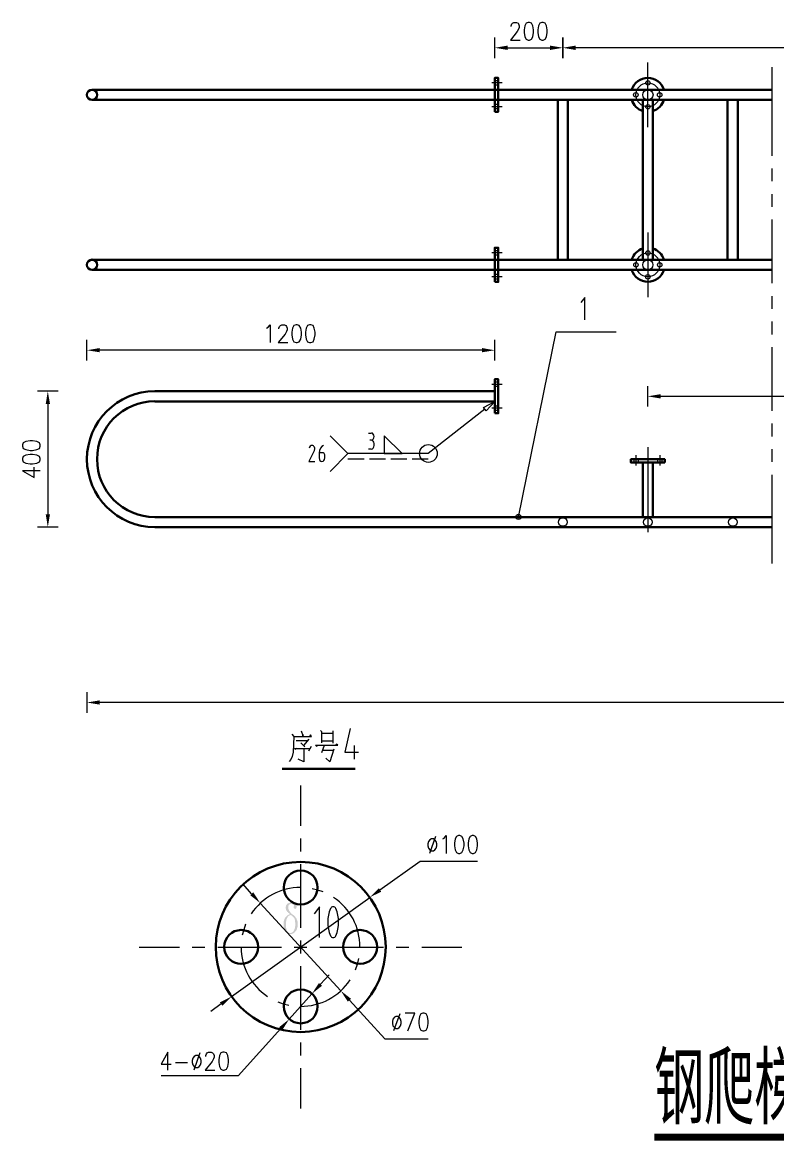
# Model space of a CAD drawing. Header units: millimetres. Extents: x -1443632 to -1307761, y 1430256 to 1527696.
# Drawn here: x -1440177 to -1437958, y 1486296 to 1489585 of the extents above; entities that cross this region are included whole.
import ezdxf

# ---------------------------------------------------------------- set-up
doc = ezdxf.new("R2010")
doc.units = ezdxf.units.MM
doc.header["$LTSCALE"] = 10
for name, color, linetype in [('PDF_0', 7, 'CONTINUOUS'), ('PDF_3中心线层', 7, 'CONTINUOUS'), ('PDF_4虚线层', 7, 'CONTINUOUS'), ('PDF_6文字层', 7, 'CONTINUOUS'), ('PDF_7标注层', 7, 'CONTINUOUS'), ('PDF_8符号标注层', 7, 'CONTINUOUS'), ('PDF_9双点划线层', 7, 'CONTINUOUS'), ('PUB_TEXT', 7, 'CONTINUOUS'), ('W-STEEL_FRAME钢架', 3, 'CONTINUOUS')]:
    doc.layers.add(name, color=color, linetype=linetype)
doc.styles.get("Standard").update_dxf_attribs({"font": 'tssdeng.shx', "width": 0.7, "bigfont": 'hztxt.shx'})

msp = doc.modelspace()

# ---------------------------------------------------------------- hatches: boundary and pattern name
at = {"layer": 'PDF_6文字层', "transparency": 33554559}
h = msp.add_hatch(color=256, dxfattribs=at)
h.paths.add_polyline_path([(-1439389.4, 1486962.7), (-1439390.6, 1486963.5), (-1439391.9, 1486964.8), (-1439393.2, 1486965.6), (-1439394.5, 1486966.5), (-1439395.3, 1486967.8), (-1439396.2, 1486968.6), (-1439397.4, 1486969.5), (-1439397.9, 1486970.3), (-1439398.7, 1486971.6), (-1439399.6, 1486972.4), (-1439400, 1486973.3), (-1439400.4, 1486974.1), (-1439400.8, 1486975), (-1439401.3, 1486976.3), (-1439401.7, 1486977.1), (-1439401.7, 1486978), (-1439402.1, 1486978.8), (-1439402.1, 1486979.2), (-1439402.1, 1486980.5), (-1439402.1, 1486982.2), (-1439402.1, 1486983.5), (-1439401.7, 1486984.8), (-1439401.7, 1486986), (-1439401.3, 1486986.9), (-1439400.8, 1486988.2), (-1439400, 1486989.4), (-1439399.6, 1486990.3), (-1439398.7, 1486991.1), (-1439397.9, 1486992), (-1439397, 1486992.8), (-1439396.6, 1486993.3), (-1439395.7, 1486994.1), (-1439394.5, 1486994.5), (-1439393.6, 1486994.9), (-1439392.8, 1486995.4), (-1439391.5, 1486995.4), (-1439390.6, 1486995.8), (-1439389.4, 1486995.8), (-1439388.1, 1486995.8), (-1439386.8, 1486995.8), (-1439385.5, 1486995.8), (-1439385.5, 1486995.8), (-1439384.3, 1486995.8), (-1439383, 1486995.8), (-1439381.7, 1486995.4), (-1439380.4, 1486995.4), (-1439379.2, 1486994.9), (-1439378.3, 1486994.5), (-1439377, 1486994.1), (-1439376.2, 1486993.7), (-1439375.3, 1486993.3), (-1439374.5, 1486992.8), (-1439373.6, 1486992.4), (-1439373.6, 1486992), (-1439372.4, 1486991.1), (-1439371.5, 1486989.9), (-1439371.1, 1486989), (-1439370.7, 1486987.7), (-1439370.2, 1486986.5), (-1439369.8, 1486985.6), (-1439369.8, 1486984.8), (-1439370.2, 1486983.5), (-1439370.7, 1486981.8), (-1439371.1, 1486980.9), (-1439371.5, 1486979.7), (-1439372.4, 1486978.8), (-1439372.8, 1486978.8), (-1439373.6, 1486978.4), (-1439374.5, 1486978), (-1439375.8, 1486978.4), (-1439376.6, 1486978.8), (-1439377.5, 1486979.7), (-1439377.5, 1486979.7), (-1439378.3, 1486980.5), (-1439378.7, 1486981.8), (-1439379.2, 1486982.6), (-1439378.7, 1486983.9), (-1439378.3, 1486985.2), (-1439377.9, 1486986), (-1439377.5, 1486986.9), (-1439377.5, 1486987.7), (-1439377.9, 1486988.6), (-1439378.3, 1486989), (-1439378.7, 1486989.9), (-1439379.6, 1486990.7), (-1439380.9, 1486991.1), (-1439382.1, 1486991.6), (-1439383.4, 1486992), (-1439384.7, 1486992.4), (-1439386, 1486992.4), (-1439386.8, 1486992.4), (-1439388.1, 1486992.4), (-1439388.9, 1486992), (-1439389.8, 1486991.6), (-1439391.1, 1486991.1), (-1439391.5, 1486990.7), (-1439392.3, 1486989.9), (-1439393.2, 1486989), (-1439393.6, 1486988.2), (-1439394, 1486987.7), (-1439394.5, 1486986.5), (-1439394.9, 1486985.6), (-1439394.9, 1486984.3), (-1439394.9, 1486983.5), (-1439394.9, 1486982.2), (-1439394.9, 1486980.9), (-1439394.9, 1486979.7), (-1439394.5, 1486978.4), (-1439394, 1486977.5), (-1439393.6, 1486976.3), (-1439392.8, 1486974.6), (-1439392.3, 1486973.3), (-1439391.5, 1486972), (-1439390.6, 1486970.7), (-1439389.8, 1486969.5), (-1439388.9, 1486968.2), (-1439388.1, 1486967.3), (-1439387.2, 1486966.1), (-1439386.4, 1486965.2), (-1439385.5, 1486964.4), (-1439384.7, 1486963.5), (-1439383.8, 1486962.7), (-1439383, 1486962.2), (-1439382.1, 1486961.4), (-1439381.3, 1486961), (-1439380.4, 1486960.5), (-1439380.4, 1486960.5), (-1439379.6, 1486959.7), (-1439378.7, 1486959.3), (-1439377.9, 1486958.4), (-1439377, 1486957.6), (-1439376.2, 1486956.7), (-1439375.3, 1486955.9), (-1439374.5, 1486955), (-1439373.6, 1486954.2), (-1439373.2, 1486952.9), (-1439372.4, 1486952), (-1439371.5, 1486950.8), (-1439370.7, 1486949.9), (-1439370.2, 1486948.6), (-1439369.8, 1486947.8), (-1439369.4, 1486946.5), (-1439369, 1486945.7), (-1439368.5, 1486944.4), (-1439368.1, 1486943.1), (-1439367.7, 1486941.8), (-1439367.3, 1486940.6), (-1439367.3, 1486939.3), (-1439367.3, 1486938), (-1439366.8, 1486936.3), (-1439366.8, 1486935), (-1439366.8, 1486933.3), (-1439366.8, 1486932.1), (-1439366.8, 1486930.8), (-1439366.8, 1486929.5), (-1439366.8, 1486927.8), (-1439367.3, 1486926.5), (-1439367.3, 1486925.3), (-1439367.7, 1486924), (-1439368.1, 1486922.7), (-1439368.5, 1486921.4), (-1439368.5, 1486920.2), (-1439369, 1486918.9), (-1439369.8, 1486917.6), (-1439370.2, 1486916.3), (-1439370.7, 1486915.5), (-1439371.5, 1486914.2), (-1439371.9, 1486913.4), (-1439372.8, 1486912.5), (-1439373.6, 1486911.7), (-1439373.6, 1486911.7), (-1439374.5, 1486910.4), (-1439375.3, 1486909.5), (-1439376.2, 1486908.7), (-1439377, 1486907.8), (-1439377.9, 1486907.4), (-1439378.7, 1486906.6), (-1439379.6, 1486906.1), (-1439380.9, 1486905.7), (-1439381.7, 1486905.3), (-1439382.6, 1486904.9), (-1439383.8, 1486904.4), (-1439384.7, 1486904), (-1439386, 1486904), (-1439386.8, 1486904), (-1439388.1, 1486903.6), (-1439388.5, 1486903.6), (-1439389.8, 1486903.6), (-1439391.1, 1486904), (-1439391.9, 1486904), (-1439393.2, 1486904.4), (-1439394, 1486904.4), (-1439395.3, 1486904.9), (-1439396.2, 1486905.3), (-1439397, 1486906.1), (-1439398.3, 1486906.6), (-1439399.1, 1486907), (-1439400, 1486907.8), (-1439400.8, 1486908.7), (-1439401.3, 1486909.5), (-1439402.1, 1486910.4), (-1439403, 1486911.7), (-1439403.4, 1486912.1), (-1439403.8, 1486912.9), (-1439404.7, 1486914.2), (-1439405.1, 1486915.1), (-1439405.9, 1486916.3), (-1439406.4, 1486917.2), (-1439406.8, 1486918.5), (-1439407.2, 1486919.7), (-1439407.6, 1486921), (-1439407.6, 1486922.3), (-1439408.1, 1486923.6), (-1439408.1, 1486924.8), (-1439408.5, 1486926.1), (-1439408.5, 1486927.4), (-1439408.5, 1486929.1), (-1439408.5, 1486930.4), (-1439408.5, 1486932.1), (-1439408.5, 1486932.5), (-1439408.5, 1486934.2), (-1439408.5, 1486935.5), (-1439408.5, 1486937.2), (-1439408.5, 1486938.4), (-1439408.1, 1486939.7), (-1439408.1, 1486941.4), (-1439407.6, 1486942.7), (-1439407.2, 1486944), (-1439406.8, 1486945.2), (-1439406.4, 1486946.5), (-1439405.9, 1486947.4), (-1439405.5, 1486948.6), (-1439405.1, 1486949.9), (-1439404.2, 1486950.8), (-1439403.8, 1486951.6), (-1439403.4, 1486952.5), (-1439402.5, 1486953.7), (-1439401.7, 1486954.6), (-1439400.8, 1486955.4), (-1439400, 1486956.3), (-1439399.1, 1486957.1), (-1439398.3, 1486958), (-1439397.4, 1486958.8), (-1439396.6, 1486959.3), (-1439395.7, 1486960.1), (-1439394.9, 1486960.5), (-1439393.6, 1486961), (-1439392.8, 1486961.4), (-1439391.5, 1486961.8), (-1439390.6, 1486962.2), (-1439389.4, 1486962.7)], flags=0)
h.paths.add_polyline_path([(-1439386.8, 1486959.7), (-1439388.1, 1486959.7), (-1439389.4, 1486959.3), (-1439390.6, 1486958.8), (-1439391.5, 1486958.4), (-1439392.3, 1486958), (-1439393.6, 1486957.6), (-1439394.5, 1486956.7), (-1439395.3, 1486955.9), (-1439395.7, 1486955), (-1439396.6, 1486954.2), (-1439397, 1486953.3), (-1439397.4, 1486952.5), (-1439397.9, 1486951.6), (-1439398.3, 1486950.8), (-1439398.7, 1486949.9), (-1439399.1, 1486948.6), (-1439399.6, 1486947.8), (-1439400, 1486946.5), (-1439400.4, 1486945.2), (-1439400.4, 1486944), (-1439400.8, 1486942.3), (-1439400.8, 1486941), (-1439401.3, 1486939.3), (-1439401.3, 1486938), (-1439401.3, 1486936.3), (-1439401.7, 1486934.6), (-1439401.7, 1486933.8), (-1439401.7, 1486932.1), (-1439401.7, 1486930.4), (-1439401.7, 1486928.7), (-1439401.3, 1486927), (-1439401.3, 1486925.7), (-1439401.3, 1486924.4), (-1439401.3, 1486922.7), (-1439400.8, 1486921.4), (-1439400.8, 1486920.2), (-1439400.4, 1486918.9), (-1439400, 1486918), (-1439399.6, 1486916.8), (-1439399.1, 1486915.9), (-1439398.7, 1486914.6), (-1439398.3, 1486913.8), (-1439398.3, 1486913.8), (-1439397.9, 1486912.5), (-1439397, 1486911.7), (-1439396.2, 1486910.4), (-1439395.7, 1486909.5), (-1439394.9, 1486909.1), (-1439394, 1486908.3), (-1439392.8, 1486907.8), (-1439391.9, 1486907.4), (-1439391.1, 1486907), (-1439389.8, 1486907), (-1439388.9, 1486907), (-1439388.1, 1486907), (-1439387.2, 1486907.4), (-1439386, 1486907.4), (-1439384.7, 1486907.8), (-1439383.8, 1486908.3), (-1439383, 1486908.7), (-1439382.1, 1486909.5), (-1439381.3, 1486910), (-1439380.4, 1486910.8), (-1439379.6, 1486911.7), (-1439378.7, 1486912.9), (-1439378.3, 1486913.8), (-1439377.9, 1486914.2), (-1439377.5, 1486915.5), (-1439377, 1486916.3), (-1439376.6, 1486917.6), (-1439376.2, 1486918.9), (-1439375.8, 1486919.7), (-1439375.3, 1486921), (-1439374.9, 1486922.3), (-1439374.9, 1486924), (-1439374.5, 1486925.3), (-1439374.5, 1486926.5), (-1439374.1, 1486928.2), (-1439374.1, 1486929.5), (-1439374.1, 1486931.2), (-1439374.1, 1486931.6), (-1439374.1, 1486933.3), (-1439374.1, 1486934.6), (-1439374.1, 1486936.3), (-1439374.1, 1486937.6), (-1439374.5, 1486939.3), (-1439374.5, 1486940.6), (-1439374.5, 1486941.8), (-1439374.9, 1486943.1), (-1439374.9, 1486944.4), (-1439375.3, 1486945.7), (-1439375.8, 1486946.9), (-1439375.8, 1486947.8), (-1439376.2, 1486948.6), (-1439376.6, 1486949.5), (-1439377, 1486950.8), (-1439377.9, 1486951.6), (-1439378.3, 1486952.5), (-1439379.2, 1486953.3), (-1439380, 1486954.2), (-1439380.9, 1486955), (-1439381.7, 1486955.9), (-1439382.6, 1486956.7), (-1439383.4, 1486957.6), (-1439384.7, 1486958.4), (-1439386, 1486959.3), (-1439386.8, 1486959.7)], flags=0)

# ---------------------------------------------------------------- linework, layer by layer
at = {"layer": 'PDF_0', "lineweight": 30}
for points in [[(-1438787.2, 1489322), (-1438777, 1489322), (-1438777, 1489421.9), (-1438787.2, 1489421.9)], [(-1438787.2, 1488821.8), (-1438777, 1488821.8), (-1438777, 1488922.1), (-1438787.2, 1488922.1)], [(-1438787.2, 1488435.5), (-1438777, 1488435.5), (-1438777, 1488535.4), (-1438787.2, 1488535.4)], [(-1438287, 1488290.6), (-1438287, 1488300.4), (-1438386.9, 1488300.4), (-1438386.9, 1488290.6)]]:
    msp.add_lwpolyline(points, close=True, dxfattribs=at)
for points in [[(-1437972.1, 1489387), (-1439972, 1489387)], [(-1438787.2, 1489387), (-1438787.2, 1489356.8), (-1438787.2, 1489387), (-1438787.2, 1489356.8)], [(-1439972, 1489356.8), (-1437972.1, 1489356.8)], [(-1438657.2, 1489356.8), (-1438627, 1489356.8)], [(-1438601.9, 1489356.8), (-1438601.9, 1488886.8)], [(-1438572.2, 1489356.8), (-1438572.2, 1488886.8)], [(-1438352.1, 1489356.8), (-1438352.1, 1488886.8)], [(-1438321.9, 1489356.8), (-1438321.9, 1488886.8)], [(-1438102.2, 1489356.8), (-1438102.2, 1488886.8)], [(-1438072, 1489356.8), (-1438072, 1488886.8)], [(-1437972.1, 1488886.8), (-1439972, 1488886.8)], [(-1438787.2, 1488886.8), (-1438787.2, 1488857.1), (-1438787.2, 1488886.8), (-1438787.2, 1488857.1)], [(-1439972, 1488857.1), (-1437972.1, 1488857.1)], [(-1439787.1, 1488500.6), (-1438787.2, 1488500.6), (-1438787.2, 1488470.4), (-1439787.1, 1488470.4)], [(-1438787.2, 1488500.6), (-1438787.2, 1488470.4), (-1438787.2, 1488500.6)], [(-1438352.1, 1488130.4), (-1438352.1, 1488290.6), (-1438321.9, 1488290.6), (-1438321.9, 1488130.4)], [(-1438321.9, 1488290.6), (-1438352.1, 1488290.6)], [(-1437972.1, 1488130.4), (-1439787.1, 1488130.4)], [(-1439787.1, 1488100.7), (-1437972.1, 1488100.7)], [(-1439412.3, 1487389.7), (-1439197.7, 1487389.7)]]:
    msp.add_lwpolyline(points, dxfattribs=at)
for centre, radius in [((-1439971.8, 1489371.9), 15.1), ((-1439971.8, 1488872.2), 15.1), ((-1439358.1, 1486866), 250.1), ((-1439358.1, 1487041.1), 49.9), ((-1439533.2, 1486866), 49.9), ((-1439183.5, 1486866), 49.9), ((-1439358.1, 1486691.3), 49.9)]:
    msp.add_circle(centre, radius, dxfattribs=at)
for centre, radius, start, end in [((-1438337, 1489371.9), 49.9, 17.4628, 162.5427), ((-1438337, 1489371.9), 49.9, 197.4573, 252.5427), ((-1438337, 1489371.9), 49.9, 287.4573, 342.5427), ((-1438337, 1488872.2), 49.9, 107.4573, 162.5427), ((-1438337, 1488872.2), 49.9, 17.4628, 72.5482), ((-1438337, 1488872.2), 49.9, 197.4573, 342.5427), ((-1439786.9, 1488300.6), 199.9, 90, 270), ((-1439786.9, 1488300.6), 170.2, 90, 270)]:
    msp.add_arc(centre, radius, start, end, dxfattribs=at)
at = {"layer": 'PDF_3中心线层', "lineweight": 9}
for points in [[(-1438337.2, 1489277), (-1438337.2, 1489466.9)], [(-1438765.1, 1489407), (-1438795.7, 1489407)], [(-1438765.1, 1489336.9), (-1438795.7, 1489336.9)], [(-1438337.2, 1488966.7), (-1438337.2, 1488776.8)], [(-1438765.1, 1488906.8), (-1438795.7, 1488906.8)], [(-1438765.1, 1488837.1), (-1438795.7, 1488837.1)], [(-1438765.1, 1488520.5), (-1438795.7, 1488520.5)], [(-1438765.1, 1488450.4), (-1438795.7, 1488450.4)], [(-1438337.2, 1488335.7), (-1438337.2, 1488085.4)], [(-1438372, 1488312.3), (-1438372, 1488281.7)], [(-1438301.9, 1488312.3), (-1438301.9, 1488281.7)], [(-1439358.3, 1487340.9), (-1439358.3, 1487222.3)], [(-1439358.3, 1487184.5), (-1439358.3, 1487147.1)], [(-1439358.3, 1487109.7), (-1439358.3, 1486922.3)], [(-1439291.6, 1487027.7), (-1439307.8, 1487033.2), (-1439324.3, 1487037.4)], [(-1439520.3, 1486932.9), (-1439525.8, 1486916.8), (-1439530, 1486900.2)], [(-1439358.3, 1486884.9), (-1439358.3, 1486847.1)], [(-1439833.4, 1486865.8), (-1439714.9, 1486865.8)], [(-1439677.1, 1486865.8), (-1439639.7, 1486865.8)], [(-1439602.3, 1486865.8), (-1439414.9, 1486865.8)], [(-1439377, 1486865.8), (-1439339.6, 1486865.8)], [(-1439302.2, 1486865.8), (-1439114.8, 1486865.8)], [(-1439183.7, 1486865.8), (-1439183.7, 1486865.8)], [(-1439077.4, 1486865.8), (-1439039.6, 1486865.8)], [(-1439002.2, 1486865.8), (-1438883.7, 1486865.8)], [(-1439358.3, 1486809.7), (-1439358.3, 1486622.3)], [(-1439196.9, 1486799), (-1439190.9, 1486815.2), (-1439186.7, 1486831.8)], [(-1439425.5, 1486704.3), (-1439409.3, 1486698.3), (-1439392.8, 1486694.5)], [(-1439358.3, 1486584.9), (-1439358.3, 1486547)], [(-1439358.3, 1486509.7), (-1439358.3, 1486391.1)]]:
    msp.add_lwpolyline(points, dxfattribs=at)
for centre, radius in [((-1438337, 1489371.9), 35.1), ((-1438336.9, 1488872), 35)]:
    msp.add_circle(centre, radius, dxfattribs=at)
for centre, start, end in [((-1439359, 1486866.6), 89.7745, 146.3879), ((-1439357.9, 1486866.4), 359.7745, 56.3879), ((-1439359.2, 1486865.5), 179.9129, 236.3885), ((-1439358.1, 1486865.3), 269.9129, 326.3885)]:
    msp.add_arc(centre, 174.2, start, end, dxfattribs=at)
at = {"layer": 'PDF_4虚线层', "lineweight": 9}
for points in [[(-1438777, 1489413.4), (-1438787.2, 1489413.4)], [(-1438777, 1489400.2), (-1438787.2, 1489400.2)], [(-1438787.2, 1489356.8), (-1438787.2, 1489387)], [(-1438777, 1489343.2), (-1438787.2, 1489343.2)], [(-1438777, 1489330.5), (-1438787.2, 1489330.5)], [(-1438777, 1488913.6), (-1438787.2, 1488913.6)], [(-1438777, 1488900.4), (-1438787.2, 1488900.4)], [(-1438787.2, 1488857.1), (-1438787.2, 1488886.8)], [(-1438777, 1488843.5), (-1438787.2, 1488843.5)], [(-1438777, 1488830.3), (-1438787.2, 1488830.3)], [(-1438777, 1488526.9), (-1438787.2, 1488526.9)], [(-1438777, 1488514.2), (-1438787.2, 1488514.2)], [(-1438777, 1488456.8), (-1438787.2, 1488456.8)], [(-1438777, 1488444), (-1438787.2, 1488444)], [(-1438378.4, 1488300.4), (-1438378.4, 1488290.6)], [(-1438365.7, 1488300.4), (-1438365.7, 1488290.6)], [(-1438308.7, 1488300.4), (-1438308.7, 1488290.6)], [(-1438295.5, 1488300.4), (-1438295.5, 1488290.6)]]:
    msp.add_lwpolyline(points, dxfattribs=at)
for centre, radius in [((-1438336.8, 1489407), 6.45), ((-1438372.2, 1489371.9), 6.57), ((-1438336.8, 1489371.8), 15), ((-1438302.1, 1489371.9), 6.57), ((-1438336.8, 1489336.9), 6.45), ((-1438336.8, 1488906.8), 6.45), ((-1438372.1, 1488872), 6.45), ((-1438337, 1488871.9), 15.1), ((-1438302, 1488872), 6.45), ((-1438336.9, 1488836.9), 6.57), ((-1438586.9, 1488115.7), 12.6), ((-1438336.9, 1488115.5), 12.4), ((-1438087, 1488115.5), 12.4)]:
    msp.add_circle(centre, radius, dxfattribs=at)
at = {"layer": 'PDF_6文字层', "lineweight": 9}
for points in [[(-1439356.6, 1487501.5), (-1439351.5, 1487487.5), (-1439351.1, 1487489.6), (-1439352.4, 1487484.5)], [(-1439299.7, 1487502.3), (-1439296.7, 1487499.4), (-1439296.7, 1487466.6)], [(-1439263.6, 1487501.5), (-1439263.6, 1487465.4)], [(-1439212.6, 1487508.3), (-1439228.7, 1487438.6), (-1439188.4, 1487438.6)], [(-1439383.8, 1487491.3), (-1439378.7, 1487485.3), (-1439380.4, 1487438.6), (-1439383, 1487426.3), (-1439386.8, 1487417.4), (-1439392.3, 1487411.4)], [(-1439378.3, 1487485.3), (-1439326, 1487485.3), (-1439329.4, 1487489.6), (-1439332.4, 1487484.5)], [(-1439371.1, 1487473.4), (-1439337.9, 1487473.4), (-1439334.1, 1487477.3), (-1439350.3, 1487458.6), (-1439346, 1487454.3), (-1439357.5, 1487466.6)], [(-1439297.1, 1487494.3), (-1439264.4, 1487494.3)], [(-1439297.1, 1487472.6), (-1439264.4, 1487472.6)], [(-1439370.2, 1487450.5), (-1439374.1, 1487446.3), (-1439375.8, 1487449.7), (-1439330.3, 1487449.7), (-1439327.7, 1487455.6), (-1439335, 1487441.6)], [(-1439348.6, 1487450.5), (-1439348.6, 1487410.6), (-1439365.1, 1487418.6)], [(-1439309.5, 1487458.6), (-1439310.7, 1487455.6), (-1439315, 1487459.4), (-1439248.7, 1487459.4), (-1439252.5, 1487462.4), (-1439256.4, 1487458.6)], [(-1439289.5, 1487458.6), (-1439297.1, 1487436.5)], [(-1439295, 1487444.6), (-1439263.6, 1487444.6)], [(-1439260.6, 1487447.5), (-1439272.5, 1487410.6), (-1439284.4, 1487421.6)], [(-1439200.7, 1487458.6), (-1439200.7, 1487418.6)], [(-1439302.7, 1486893.8), (-1439302.7, 1486983.9), (-1439318.8, 1486963.9)]]:
    msp.add_lwpolyline(points, dxfattribs=at)
for centre, start, end in [((-1439175.1, 1486939.1), 157.2489, 202.7511), ((-1439349.9, 1486939.1), 337.2489, 22.7511)]:
    msp.add_arc(centre, 103.4, start, end, dxfattribs=at)
for points in [[(-1439262.5, 1486983.9), (-1439265.7, 1486983.9), (-1439268.7, 1486982), (-1439270.5, 1486978.8)], [(-1439254.5, 1486978.8), (-1439256.4, 1486982), (-1439259.4, 1486983.9), (-1439262.5, 1486983.9)], [(-1439270.5, 1486898.9), (-1439268.7, 1486895.7), (-1439265.7, 1486893.8), (-1439262.5, 1486893.8)], [(-1439262.5, 1486893.8), (-1439259.4, 1486893.8), (-1439256.4, 1486895.7), (-1439254.5, 1486898.9)]]:
    msp.add_open_spline(points, degree=3, dxfattribs=at)
at = {"layer": 'PDF_7标注层', "lineweight": 9}
for points in [[(-1438739.2, 1489572.7), (-1438739.2, 1489575.3), (-1438737.1, 1489580.4), (-1438734.9, 1489582.9), (-1438731.1, 1489585), (-1438723, 1489585), (-1438718.8, 1489582.9), (-1438717.1, 1489580.4), (-1438715, 1489575.3), (-1438715, 1489570.2), (-1438717.1, 1489565.1), (-1438720.9, 1489557.8), (-1438740.9, 1489532.8), (-1438712.8, 1489532.8)], [(-1438787.2, 1489480.1), (-1438787.2, 1489540.4)], [(-1438749.4, 1489510.3), (-1438624.4, 1489510.3)], [(-1435844.4, 1489510.3), (-1438549.7, 1489510.3)], [(-1438522.5, 1488710.1), (-1438522.5, 1488776.4), (-1438534.4, 1488761.5)], [(-1439458.2, 1488685.8), (-1439454, 1488688.4), (-1439448, 1488696), (-1439448, 1488643.3)], [(-1439422.1, 1488683.3), (-1439422.1, 1488685.8), (-1439420, 1488690.9), (-1439417.8, 1488693.5), (-1439414, 1488696), (-1439405.9, 1488696), (-1439402.1, 1488693.5), (-1439400, 1488690.9), (-1439397.9, 1488685.8), (-1439397.9, 1488680.7), (-1439400, 1488676.1), (-1439403.8, 1488668.4), (-1439424.2, 1488643.3), (-1439396.2, 1488643.3)], [(-1439986.8, 1488591.1), (-1439986.8, 1488651)], [(-1438787.2, 1488591.1), (-1438787.2, 1488651)], [(-1438717.9, 1488130.4), (-1438606.2, 1488675.2), (-1438429.8, 1488675.2)], [(-1438824.6, 1488620.8), (-1439949.5, 1488620.8)], [(-1440071.8, 1488500.6), (-1440131.8, 1488500.6)], [(-1438337.2, 1488455.1), (-1438337.2, 1488515.4)], [(-1438299.4, 1488485.3), (-1436844.3, 1488485.3)], [(-1440102, 1488463.2), (-1440102, 1488138.1)], [(-1440124.5, 1488266.4), (-1440176.8, 1488266.4), (-1440142, 1488246.4), (-1440142, 1488276.6)], [(-1440071.8, 1488100.7), (-1440131.8, 1488100.7)], [(-1439986.8, 1487615), (-1439986.8, 1487555)], [(-1435744.5, 1487584.8), (-1439949.5, 1487584.8)], [(-1438961.9, 1487191.3), (-1438979.7, 1487141.1)], [(-1438939.8, 1487183.6), (-1438935.9, 1487186.2), (-1438930, 1487193.8), (-1438930, 1487141.1)], [(-1439125, 1487033.6), (-1439006.5, 1487118.6), (-1438837.8, 1487118.6)], [(-1439502.4, 1487022.6), (-1439527.5, 1487050.2)], [(-1439561.5, 1486720), (-1439155.2, 1487011.9)], [(-1439476.9, 1486994.9), (-1439240.2, 1486737)], [(-1439300.1, 1486756.1), (-1439274.6, 1486783.7)], [(-1439325.2, 1486728.1), (-1439391.9, 1486653.7)], [(-1439214.7, 1486709.4), (-1439111, 1486596.3), (-1438982.7, 1486596.3)], [(-1439592.1, 1486698.3), (-1439622.7, 1486676.2)], [(-1439066.8, 1486669), (-1439084.7, 1486618.9)], [(-1439042.6, 1486618.9), (-1439022.6, 1486671.6), (-1439050.7, 1486671.6)], [(-1439417, 1486626.1), (-1439542.3, 1486486.7), (-1439768.8, 1486486.7)], [(-1439748.9, 1486504.1), (-1439748.9, 1486556.8), (-1439768.8, 1486521.6), (-1439739.1, 1486521.6)], [(-1439655, 1486554.3), (-1439672.8, 1486504.1)], [(-1439637.1, 1486544.1), (-1439637.1, 1486546.6), (-1439635, 1486551.7), (-1439632.9, 1486554.3), (-1439629, 1486556.8), (-1439621, 1486556.8), (-1439617.1, 1486554.3), (-1439615, 1486551.7), (-1439612.9, 1486546.6), (-1439612.9, 1486541.9), (-1439615, 1486536.8), (-1439618.8, 1486529.2), (-1439638.8, 1486504.1), (-1439610.8, 1486504.1)], [(-1439726.8, 1486526.7), (-1439691.1, 1486526.7)]]:
    msp.add_lwpolyline(points, dxfattribs=at)
for points in [[(-1438689, 1489585), (-1438695, 1489582.9), (-1438698.8, 1489575.3), (-1438700.9, 1489562.9), (-1438700.9, 1489555.3), (-1438698.8, 1489542.5), (-1438695, 1489535.3), (-1438689, 1489532.8), (-1438684.8, 1489532.8), (-1438678.8, 1489535.3), (-1438675, 1489542.5), (-1438672.9, 1489555.3), (-1438672.9, 1489562.9), (-1438675, 1489575.3), (-1438678.8, 1489582.9), (-1438684.8, 1489585)], [(-1438649.1, 1489585), (-1438655, 1489582.9), (-1438658.9, 1489575.3), (-1438661, 1489562.9), (-1438661, 1489555.3), (-1438658.9, 1489542.5), (-1438655, 1489535.3), (-1438649.1, 1489532.8), (-1438644.8, 1489532.8), (-1438638.9, 1489535.3), (-1438635.1, 1489542.5), (-1438632.9, 1489555.3), (-1438632.9, 1489562.9), (-1438635.1, 1489575.3), (-1438638.9, 1489582.9), (-1438644.8, 1489585)], [(-1438587.1, 1489540.4), (-1438587.1, 1489480.1)], [(-1439371.9, 1488696), (-1439377.9, 1488693.5), (-1439382.1, 1488685.8), (-1439383.8, 1488673.5), (-1439383.8, 1488665.9), (-1439382.1, 1488653.5), (-1439377.9, 1488645.9), (-1439371.9, 1488643.3), (-1439368.1, 1488643.3), (-1439362.2, 1488645.9), (-1439357.9, 1488653.5), (-1439355.8, 1488665.9), (-1439355.8, 1488673.5), (-1439357.9, 1488685.8), (-1439362.2, 1488693.5), (-1439368.1, 1488696)], [(-1439332, 1488696), (-1439337.9, 1488693.5), (-1439342.2, 1488685.8), (-1439343.9, 1488673.5), (-1439343.9, 1488665.9), (-1439342.2, 1488653.5), (-1439337.9, 1488645.9), (-1439332, 1488643.3), (-1439328.2, 1488643.3), (-1439321.8, 1488645.9), (-1439318, 1488653.5), (-1439315.8, 1488665.9), (-1439315.8, 1488673.5), (-1439318, 1488685.8), (-1439321.8, 1488693.5), (-1439328.2, 1488696)], [(-1440176.8, 1488338.7), (-1440174.3, 1488332.3), (-1440167, 1488328.5), (-1440154.3, 1488326.3), (-1440146.6, 1488326.3), (-1440134.3, 1488328.5), (-1440126.7, 1488332.3), (-1440124.5, 1488338.7), (-1440124.5, 1488342.5), (-1440126.7, 1488348.4), (-1440134.3, 1488352.7), (-1440146.6, 1488354.4), (-1440154.3, 1488354.4), (-1440167, 1488352.7), (-1440174.3, 1488348.4), (-1440176.8, 1488342.5)], [(-1440176.8, 1488298.3), (-1440174.3, 1488292.3), (-1440167, 1488288.5), (-1440154.3, 1488286.4), (-1440146.6, 1488286.4), (-1440134.3, 1488288.5), (-1440126.7, 1488292.3), (-1440124.5, 1488298.3), (-1440124.5, 1488302.5), (-1440126.7, 1488308.5), (-1440134.3, 1488312.3), (-1440146.6, 1488314.4), (-1440154.3, 1488314.4), (-1440167, 1488312.3), (-1440174.3, 1488308.5), (-1440176.8, 1488302.5)], [(-1438973.8, 1487183.6), (-1438978, 1487181.5), (-1438981.8, 1487176.4), (-1438984, 1487168.8), (-1438984, 1487163.7), (-1438981.8, 1487156.4), (-1438978, 1487151.3), (-1438973.8, 1487148.8), (-1438967.8, 1487148.8), (-1438964, 1487151.3), (-1438959.7, 1487156.4), (-1438957.6, 1487163.7), (-1438957.6, 1487168.8), (-1438959.7, 1487176.4), (-1438964, 1487181.5), (-1438967.8, 1487183.6)], [(-1438893.9, 1487193.8), (-1438899.8, 1487191.3), (-1438903.6, 1487183.6), (-1438905.8, 1487171.3), (-1438905.8, 1487163.7), (-1438903.6, 1487151.3), (-1438899.8, 1487143.7), (-1438893.9, 1487141.1), (-1438889.6, 1487141.1), (-1438883.7, 1487143.7), (-1438879.8, 1487151.3), (-1438877.7, 1487163.7), (-1438877.7, 1487171.3), (-1438879.8, 1487183.6), (-1438883.7, 1487191.3), (-1438889.6, 1487193.8)], [(-1438853.9, 1487193.8), (-1438859.9, 1487191.3), (-1438863.7, 1487183.6), (-1438865.8, 1487171.3), (-1438865.8, 1487163.7), (-1438863.7, 1487151.3), (-1438859.9, 1487143.7), (-1438853.9, 1487141.1), (-1438849.7, 1487141.1), (-1438843.7, 1487143.7), (-1438839.9, 1487151.3), (-1438837.8, 1487163.7), (-1438837.8, 1487171.3), (-1438839.9, 1487183.6), (-1438843.7, 1487191.3), (-1438849.7, 1487193.8)], [(-1439078.7, 1486661.4), (-1439082.5, 1486659.2), (-1439086.8, 1486654.1), (-1439088.5, 1486646.5), (-1439088.5, 1486641.4), (-1439086.8, 1486634.2), (-1439082.5, 1486629.1), (-1439078.7, 1486626.5), (-1439072.8, 1486626.5), (-1439068.5, 1486629.1), (-1439064.7, 1486634.2), (-1439062.6, 1486641.4), (-1439062.6, 1486646.5), (-1439064.7, 1486654.1), (-1439068.5, 1486659.2), (-1439072.8, 1486661.4)], [(-1438998.8, 1486671.6), (-1439004.8, 1486669), (-1439008.6, 1486661.4), (-1439010.7, 1486649), (-1439010.7, 1486641.4), (-1439008.6, 1486629.1), (-1439004.8, 1486621.4), (-1438998.8, 1486618.9), (-1438994.6, 1486618.9), (-1438988.6, 1486621.4), (-1438984.8, 1486629.1), (-1438982.7, 1486641.4), (-1438982.7, 1486649), (-1438984.8, 1486661.4), (-1438988.6, 1486669), (-1438994.6, 1486671.6)], [(-1439666.9, 1486546.6), (-1439671.1, 1486544.1), (-1439674.9, 1486539.4), (-1439677.1, 1486531.8), (-1439677.1, 1486526.7), (-1439674.9, 1486519.4), (-1439671.1, 1486514.3), (-1439666.9, 1486511.8), (-1439660.9, 1486511.8), (-1439657.1, 1486514.3), (-1439652.8, 1486519.4), (-1439651.1, 1486526.7), (-1439651.1, 1486531.8), (-1439652.8, 1486539.4), (-1439657.1, 1486544.1), (-1439660.9, 1486546.6)], [(-1439587, 1486556.8), (-1439592.9, 1486554.3), (-1439597.2, 1486546.6), (-1439598.9, 1486534.3), (-1439598.9, 1486526.7), (-1439597.2, 1486514.3), (-1439592.9, 1486506.7), (-1439587, 1486504.1), (-1439583.1, 1486504.1), (-1439576.8, 1486506.7), (-1439572.9, 1486514.3), (-1439570.8, 1486526.7), (-1439570.8, 1486534.3), (-1439572.9, 1486546.6), (-1439576.8, 1486554.3), (-1439583.1, 1486556.8)]]:
    msp.add_lwpolyline(points, close=True, dxfattribs=at)
for radius in [7.44, 3.61]:
    msp.add_circle((-1438717.7, 1488130.6), radius, dxfattribs=at)
at = {"layer": 'PDF_7标注层', "transparency": 33554559}
for points in [[(-1438749.4, 1489516.6), (-1438749.4, 1489503.9), (-1438787.2, 1489510.3)], [(-1438624.4, 1489516.6), (-1438624.4, 1489503.9), (-1438587.1, 1489510.3)], [(-1438549.7, 1489516.6), (-1438549.7, 1489503.9), (-1438587.1, 1489510.3)], [(-1439949.5, 1488627.2), (-1439949.5, 1488614.9), (-1439986.8, 1488620.8)], [(-1438824.6, 1488627.2), (-1438824.6, 1488614.9), (-1438787.2, 1488620.8)], [(-1440108, 1488463.2), (-1440095.6, 1488463.2), (-1440102, 1488500.6)], [(-1438299.4, 1488491.6), (-1438299.4, 1488478.9), (-1438337.2, 1488485.3)], [(-1440108, 1488138.1), (-1440095.6, 1488138.1), (-1440102, 1488100.7)], [(-1439949.5, 1487591.2), (-1439949.5, 1487578.8), (-1439986.8, 1487584.8)], [(-1439128.4, 1487038.7), (-1439121.2, 1487028.5), (-1439155.2, 1487011.9)], [(-1439497.7, 1487026.8), (-1439506.7, 1487018.3), (-1439476.9, 1486994.9)], [(-1439304.4, 1486760), (-1439295.4, 1486751.9), (-1439325.2, 1486728.1)], [(-1439595.5, 1486703.4), (-1439588.2, 1486693.2), (-1439561.5, 1486720)], [(-1439210, 1486713.6), (-1439219.4, 1486705.1), (-1439240.2, 1486737)], [(-1439421.7, 1486629.9), (-1439412.3, 1486621.8), (-1439391.9, 1486653.7)]]:
    msp.add_solid(points, dxfattribs=at)
at = {"layer": 'PDF_8符号标注层', "lineweight": 9}
for points in [[(-1438820.4, 1488452.1), (-1438787.2, 1488470.4), (-1438812.7, 1488442.3)], [(-1439112.3, 1488369.2), (-1439112.3, 1488317), (-1439060, 1488317)]]:
    msp.add_lwpolyline(points, close=True, dxfattribs=at)
for points in [[(-1438816.5, 1488447.4), (-1438982.7, 1488317), (-1439219, 1488317)], [(-1439271.7, 1488369.2), (-1439219, 1488317), (-1439271.7, 1488264.3)], [(-1439159, 1488377.3), (-1439150.5, 1488377.3)], [(-1439150.5, 1488356.1), (-1439154.8, 1488356.1)], [(-1439318, 1488324.6), (-1439333.7, 1488293.2), (-1439316.7, 1488293.2)], [(-1439295.9, 1488319.5), (-1439303.9, 1488319.5), (-1439303.9, 1488303.8)], [(-1439150.5, 1488330.2), (-1439159, 1488330.2)], [(-1439142.5, 1488345.9), (-1439142.5, 1488340.4)], [(-1439287.4, 1488303.8), (-1439287.4, 1488308.9)], [(-1439219, 1488301.3), (-1439171.8, 1488301.3)], [(-1439156.1, 1488301.3), (-1439108.9, 1488301.3)], [(-1439093.2, 1488301.3), (-1439046, 1488301.3)], [(-1439030.3, 1488301.3), (-1438982.7, 1488301.3)]]:
    msp.add_lwpolyline(points, dxfattribs=at)
msp.add_circle((-1438982.5, 1488317.2), 26.1, dxfattribs=at)
msp.add_arc((-1439329.4, 1488330.4), 12.7, 334.3195, 23.4068, dxfattribs=at)
for points in [[(-1439142, 1488366.9), (-1439142, 1488372.7), (-1439145.8, 1488377.3), (-1439150.3, 1488377.3)], [(-1439150.3, 1488356.5), (-1439145.8, 1488356.5), (-1439142, 1488361.2), (-1439142, 1488366.9)], [(-1439142, 1488346.1), (-1439142, 1488351.8), (-1439145.8, 1488356.5), (-1439150.3, 1488356.5)], [(-1439324.9, 1488340.8), (-1439328.8, 1488340.8), (-1439332.3, 1488337.6), (-1439333.4, 1488332.9)], [(-1439317.7, 1488335.4), (-1439319.2, 1488338.7), (-1439322, 1488340.8), (-1439325, 1488340.8)], [(-1439291, 1488340.6), (-1439298.1, 1488337.4), (-1439303, 1488329.1), (-1439303.5, 1488319.5)], [(-1439289.1, 1488316.9), (-1439290.8, 1488318.9), (-1439293.1, 1488319.8), (-1439295.4, 1488319.4)], [(-1439150.3, 1488330.2), (-1439145.8, 1488330.2), (-1439142, 1488334.8), (-1439142, 1488340.6)], [(-1439303.9, 1488304), (-1439303.9, 1488298.3), (-1439300.2, 1488293.6), (-1439295.7, 1488293.6)], [(-1439295.7, 1488293.6), (-1439291.1, 1488293.6), (-1439287.4, 1488298.3), (-1439287.4, 1488304)], [(-1439287, 1488309.2), (-1439286.7, 1488312), (-1439287.5, 1488314.8), (-1439289.1, 1488316.9)]]:
    msp.add_open_spline(points, degree=3, dxfattribs=at)
at = {"layer": 'PDF_9双点划线层', "lineweight": 9}
for points in [[(-1437972.1, 1489453.7), (-1437972.1, 1489192.4)], [(-1437972.1, 1489155), (-1437972.1, 1489117.6)], [(-1437972.1, 1489079.8), (-1437972.1, 1489042.4)], [(-1437972.1, 1489005), (-1437972.1, 1488817.6)], [(-1437972.1, 1488779.8), (-1437972.1, 1488742.4)], [(-1437972.1, 1488705), (-1437972.1, 1488667.6)], [(-1437972.1, 1488630.2), (-1437972.1, 1488442.3)], [(-1437972.1, 1488404.9), (-1437972.1, 1488367.6)], [(-1437972.1, 1488330.2), (-1437972.1, 1488292.3)], [(-1437972.1, 1488254.9), (-1437972.1, 1487993.6)]]:
    msp.add_lwpolyline(points, dxfattribs=at)
at = {"layer": 'W-STEEL_FRAME钢架', "const_width": 21}
msp.add_lwpolyline([(-1438318.2, 1486306.9), (-1437861.8, 1486306.9)], dxfattribs=at)

# ---------------------------------------------------------------- texts
at = {"layer": 'PUB_TEXT', "color": 7, "width": 0.7}
msp.add_text('钢爬梯', height=210, dxfattribs=at).set_placement((-1438318.2, 1486344))

doc.saveas('drawing.dxf')
